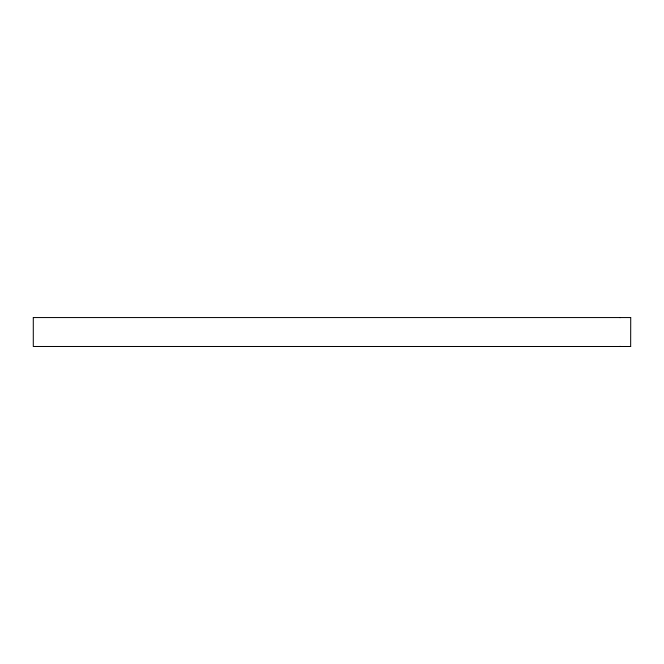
<?xml version="1.0" encoding="UTF-8"?>
<svg xmlns="http://www.w3.org/2000/svg" width="664" height="664" viewBox="0 0 664 664"><rect width="100%" height="100%" fill="white"/><g stroke="black" fill="none" stroke-linecap="round" stroke-linejoin="round"><path stroke-width="1" d="M33.291 317.517L33.291 346.483L630.725 346.5M630.659 346.442L630.725 317.5M620.093 317.691L619.827 317.5M33.341 317.558L630.659 317.558M619.827 346.5L620.093 346.309"/></g></svg>
